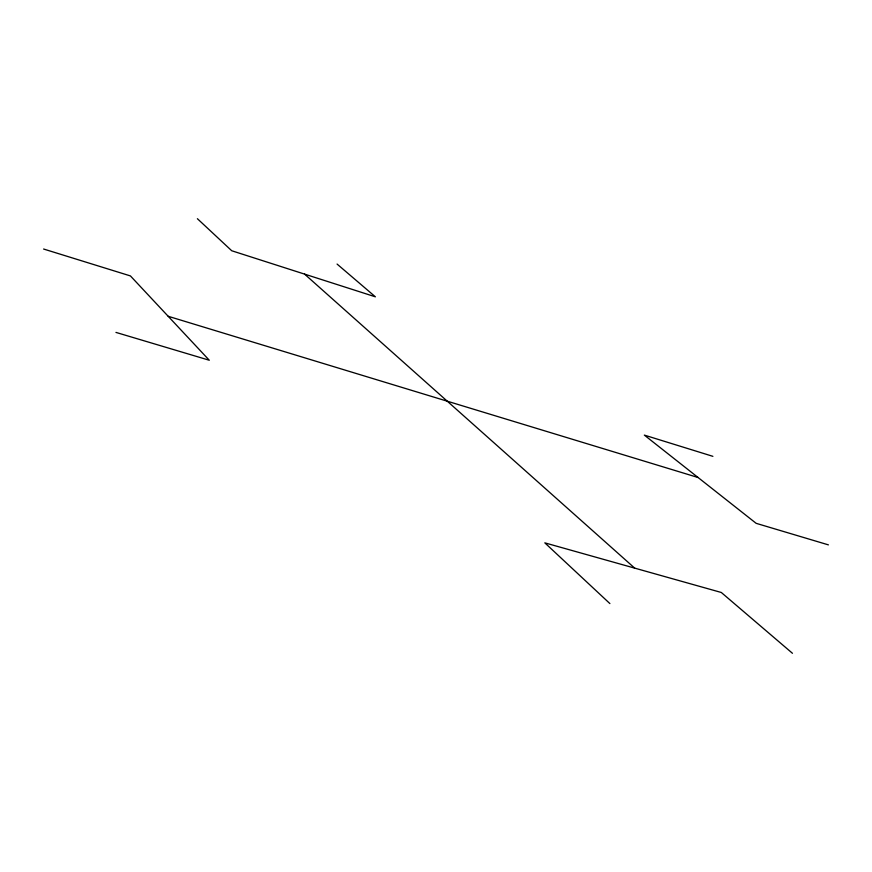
<?xml version="1.0" encoding="UTF-8"?>
<svg xmlns="http://www.w3.org/2000/svg" width="872" height="872" viewBox="0 0 872 872"><rect width="100%" height="100%" fill="white"/><g stroke="black" fill="none" stroke-linecap="round" stroke-linejoin="round"><path stroke-width="1.31" d="M115.954 332.406L209.291 360.245L130.429 275.923L43.6 249.021M828.4 544.869L756.155 523.331L644.332 435.106L712.893 456.339M168.165 316.274L698.091 477.518M337.072 264.063L375.385 296.818L231.734 250.755L197.388 218.709M792.452 653.292L721.308 592.48L544.815 542.853L609.888 603.577M304.579 274.113L634.696 568.13"/></g></svg>
